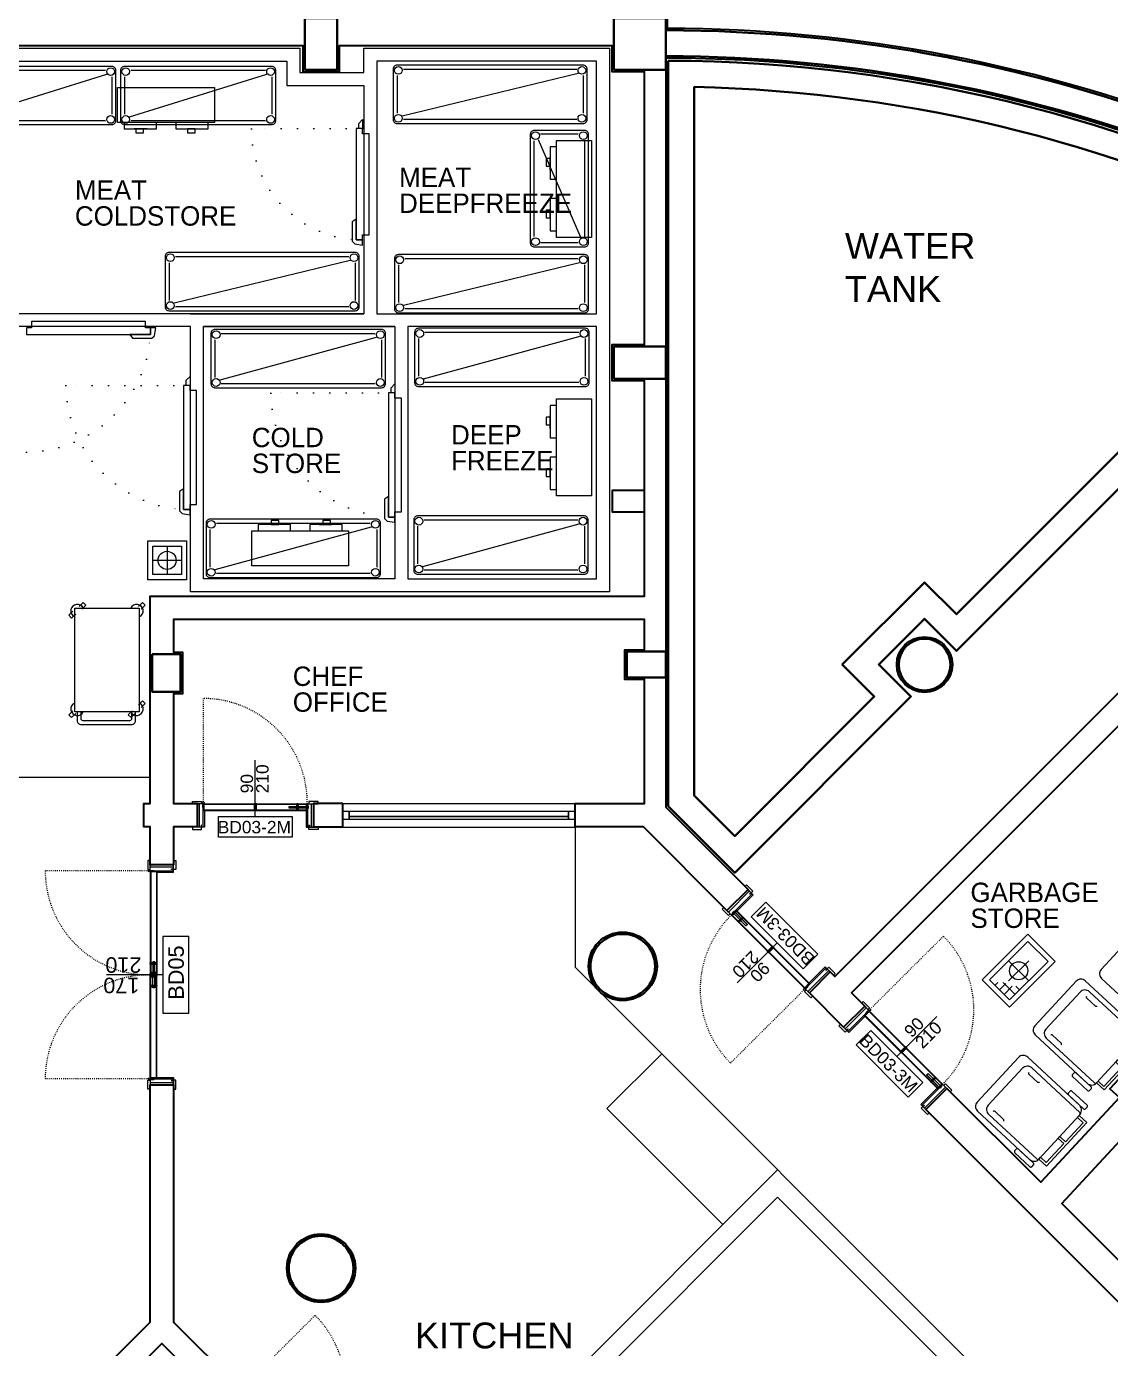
# Model space of a CAD drawing. Header units: centimetres. Extents: x 118932 to 154602, y -32682 to -23521.
# Drawn here: x 124673 to 125511, y -29054 to -28031 of the extents above; entities that cross this region are included whole.
import ezdxf

# ---------------------------------------------------------------- set-up
doc = ezdxf.new("R2010")
doc.units = ezdxf.units.CM
doc.header["$LTSCALE"] = 50
doc.header["$MEASUREMENT"] = 0
for name, pattern in [('ACAD_ISO03W100', [30, 12, -18]), ('DASHED2', [9.525, 6.35, -3.175]), ('DOT', [0.25, 0, -0.25]), ('HIDDEN', [0.375, 0.25, -0.125])]:
    doc.linetypes.add(name, pattern=pattern)
for name, color, linetype, lineweight, true_color in [('GEN_00_BL_Yazı', 7, 'Continuous', 0, 0x4f5250), ('GEN_01_TA_Kolon', 7, 'Continuous', 35, 0xd05d28), ('GEN_01_TA_Merdiven', 7, 'Continuous', 13, 0x816183), ('GEN_02_TF_Islak Hacim', 7, 'Continuous', 5, 0x007cb0), ('GEN_02_TF_Kapı', 7, 'Continuous', 9, 0x4a3526), ('GEN_05_ML_Ahşap', 7, 'Continuous', 9, 0x745e3d), ('GEN_06_GR_İnce', 7, 'Continuous', 13, 0xb0b0a9), ('KALACAK DUVARLAR', 7, 'Continuous', 30, 0x005387)]:
    doc.layers.add(name, color=color, linetype=linetype, lineweight=lineweight, true_color=true_color)
doc.layers.add('YAZI_BLM_1', color=7, linetype='Continuous')
doc.layers.add('yerizg-a', color=7, linetype='Continuous', lineweight=15)
doc.layers.add('yerizg-b', color=7, linetype='Continuous', lineweight=9)
doc.styles.add('ARIAL', font='arial.ttf')
doc.styles.add('arial_1_18', font='arial.ttf', dxfattribs={"height": 0.2})
doc.styles.add('Arial_6', font='arial.ttf', dxfattribs={"height": 59.5325})
doc.styles.add('BLM_YAZI', font='', dxfattribs={"width": 0.8})
doc.styles.get('BLM_YAZI').set_extended_font_data('Stylus BT')

# ---------------------------------------------------------------- blocks, each defined once
blk = doc.blocks.new('LEVEL -1_A BLOK_KOLON')
at = {"layer": 'GEN_01_TA_Kolon'}
for points in [[(50755.1, 4376.5), (50780.1, 4376.5), (50780.1, 4416.5), (50755.1, 4416.5)], [(50994.1, 4376.5), (51034.1, 4376.5), (51034.1, 4416.5), (50994.1, 4416.5)], [(50994.1, 4137.5), (50994.1, 4162.5), (51034.1, 4162.5), (51034.1, 4137.5)], [(51034.1, 3906.6), (51034.1, 3926.6), (51004.1, 3926.6), (51004.1, 3906.6)], [(50636.9, 3924.6), (50658.9, 3924.6), (50658.9, 3895.6), (50636.9, 3895.6)]]:
    blk.add_lwpolyline(points, close=True, dxfattribs=at)
for points in [[(51451.8, 4307.2, -0.270327), (51461.4, 4324.9, 0.094769), (51034.1, 4407), (51034.1, 4387, -0.09422), (51451.8, 4307.2, -0.270327)], [(51036.1, 4383.5), (51036.1, 3807.2), (51087.5, 3755.7), (51223.7, 3891.9), (51198.9, 3916.6), (51234.3, 3952), (51259, 3927.2), (51576.6, 4244.8, 0.124859), (51036.1, 4383.5)], [(51056.1, 4363.2), (51056.1, 3815.4), (51087.5, 3784), (51195.4, 3891.9), (51170.6, 3916.6), (51234.3, 3980.2), (51259, 3955.5), (51543.4, 4239.8, 0.114195), (51056.1, 4363.2)]]:
    blk.add_lwpolyline(points, format="xyb", dxfattribs=at)
for centre, radius in [((51234.3, 3916.6), 20), ((51000.9, 3683.3), 25), ((50767.6, 3449.9), 25)]:
    blk.add_circle(centre, radius, dxfattribs=at)
blk = doc.blocks.new('LEVEL -1_A BLOK_GÖRÜNÜŞ')
at = {"layer": 'GEN_01_TA_Merdiven'}
blk.add_lwpolyline([(50455.4, -6270.5), (50635.4, -6270.5)], dxfattribs=at)
at = {"layer": 'GEN_06_GR_İnce'}
for p, q in [((50964, -6308.9), (50964, -6417.3)), ((51714, -7167.3), (50964, -6417.3)), ((50988.5, -6526.7), (51031, -6484.3)), ((51078.2, -6616.4), (50988.5, -6526.7)), ((50920.2, -6774.4), (51120.7, -6574)), ((50941.4, -6774.4), (51120.7, -6595.2)), ((51703.4, -7177.9), (51120.7, -6595.2))]:
    blk.add_line(p, q, dxfattribs=at)
blk = doc.blocks.new('LEVEL -1_A BLOK_DUVAR')
at = {"layer": 'KALACAK DUVARLAR'}
for points in [[(51886.9, 9049.2), (51904.2, 9064.4, 0.012461), (51865, 9106.8, 0.48257), (51841.2, 9130.6, 0.091169), (51492.4, 9363.6, 0.48257), (51461.3, 9376.5, 0.094285), (51035.6, 9458.5), (51035.6, 9468), (50099.7, 9468, 0.990629), (49568.7, 9468), (47653.3, 9468)], [(51885.9, 9050.3, 0.215119), (51034.1, 9435.5, 0.215119)]]:
    blk.add_lwpolyline(points, format="xyb", dxfattribs=at)
for points in [[(50635.4, 8976.1), (50635.4, 9019.4), (51017.6, 9019.4), (51017.6, 9186), (50992.6, 9186), (50992.6, 9214), (51017.6, 9214), (51017.6, 9425), (50992.6, 9425), (50992.6, 9445), (50781.6, 9445), (50781.6, 9425), (50753.6, 9425), (50753.6, 9445), (50314.8, 9445)], [(51034.1, 9426.5), (51034.1, 9187.5), (51034.1, 8856.3), (51097.8, 8792.7), (51081.5, 8776.4), (51016.9, 8841.1), (50964, 8841.1), (50964, 8859.1), (51017.6, 8859.1), (51017.6, 8955.1), (51002.6, 8955.1), (51002.6, 8978.1), (51017.6, 8978.1), (51017.6, 9001.4), (50653.4, 9001.4), (50653.4, 8976.1), (50660.4, 8976.1), (50660.4, 8944.1), (50653.4, 8944.1), (50653.4, 8859.1), (50671.7, 8859.1), (50671.7, 8841.1), (50653.4, 8841.1), (50653.4, 8811.8), (50635.4, 8811.8), (50635.4, 8841.1), (50630.4, 8841.1), (50630.4, 8859.1), (50635.4, 8859.1), (50635.4, 8976.1)], [(51385, 8631.9), (51324.2, 8566.3), (51251.6, 8638.8), (51235.4, 8622.5), (51416.6, 8441.4)], [(51432.8, 8457.6), (51340.4, 8550), (51401.9, 8616.2)], [(51488.5, 9049), (51165, 8725.5), (51161.4, 8729), (51145.2, 8712.8), (51171.7, 8686.2), (51188, 8702.4), (51177.7, 8712.8), (51488.5, 9023.5)], [(51413.4, 8677.3), (51377.6, 8638.7), (51385, 8631.9)], [(51017.6, 9101.1), (50992.6, 9101.1), (50992.6, 9084.6), (51017.6, 9084.6)]]:
    blk.add_lwpolyline(points, dxfattribs=at)
for points in [[(50784.4, 8859.1), (50761.7, 8859.1), (50761.7, 8841.1), (50784.4, 8841.1)], [(50653.4, 8641.8), (50653.4, 8458.3), (50702.3, 8409.4), (50689.5, 8396.7), (50644.4, 8441.8), (50611.4, 8408.8), (50598.7, 8421.5), (50635.4, 8458.3), (50635.4, 8641.8)]]:
    blk.add_lwpolyline(points, close=True, dxfattribs=at)
for centre, radius in [((51234.3, 8966.6), 21.5), ((51000.9, 8733.3), 26.5), ((50767.6, 8499.9), 26.5)]:
    blk.add_circle(centre, radius, dxfattribs=at)
blk = doc.blocks.new('Y-SIFON')
at = {"layer": 'yerizg-a', "color": 0, "linetype": 'Continuous'}
blk.add_circle((0, 0), 7, dxfattribs=at)
at = {"layer": 'yerizg-b', "color": 0, "linetype": 'DASHED2'}
for points in [[(0, 11), (0, -11)], [(-11, 0), (11, 0)]]:
    blk.add_lwpolyline(points, dxfattribs=at)
blk = doc.blocks.new('cold kıtchen')
at = {"layer": 'GEN_02_TF_Islak Hacim', "linetype": 'Continuous'}
for p, q in [((388.3, 148.1), (661.9, 148.1)), ((661.9, 148.1), (661.9, 129.4)), ((711.4, 129.4), (711.4, 148.1)), ((711.4, 148.1), (901.4, 148.1)), ((901.4, 148.1), (901.4, -67.1)), ((398.3, 138.1), (651.9, 138.1)), ((651.9, 138.1), (651.9, 119.4)), ((891.4, 138.1), (721.4, 138.1)), ((721.4, 138.1), (721.4, 119.4)), ((891.4, -57.1), (891.4, 138.1)), ((661.9, 129.4), (711.4, 129.4)), ((651.9, 119.4), (711.4, 119.4)), ((711.4, 119.4), (711.4, -57.1)), ((721.4, 119.4), (721.4, -57.1)), ((711.4, -57.1), (398.3, -57.1)), ((577.4, -57.1), (711.4, -57.1)), ((721.4, -57.1), (891.4, -57.1)), ((721.4, -57.1), (891.4, -57.1)), ((577.4, -67.1), (398.3, -67.1)), ((577.4, -272.2), (577.4, -67.1)), ((735.4, -67.1), (587.4, -67.1)), ((587.4, -262.2), (587.4, -67.1)), ((587.4, -67.1), (735.4, -67.1)), ((735.4, -67.1), (735.4, -262.2)), ((891.4, -67.1), (745.4, -67.1)), ((891.4, -67.1), (745.4, -67.1)), ((745.4, -67.1), (745.4, -262.2)), ((891.4, -262.2), (891.4, -67.1)), ((901.4, -67.1), (901.4, -272.2)), ((735.4, -262.2), (587.4, -262.2)), ((745.4, -262.2), (891.4, -262.2)), ((901.4, -272.2), (577.4, -272.2))]:
    blk.add_line(p, q, dxfattribs=at)
at = {"layer": 'GEN_02_TF_Islak Hacim'}
for p, q in [((1199.4, -576.4), (1201.6, -574.2)), ((1203, -579.9), (1207.9, -575)), ((1215, -583.4), (1205.8, -574.2)), ((1206.5, -583.4), (1212.9, -577.1)), ((1218.5, -579.9), (1215.7, -577.1))]:
    blk.add_line(p, q, dxfattribs=at)
for points in [[(402.5, 134.1, 0.414214), (399.5, 131.1), (399.5, 92.1, 0.414214), (402.5, 89.1), (516.5, 89.1, 0.414214), (519.5, 92.1), (519.5, 131.1, 0.414214), (516.5, 134.1)], [(526.2, 134.1, 0.414214), (523.2, 131.1), (523.2, 92.1, 0.414214), (526.2, 89.1), (640.2, 89.1, 0.414214), (643.2, 92.1), (643.2, 131.1, 0.414214), (640.2, 134.1)], [(737, 135, 0.414214), (734, 132), (734, 93, 0.414214), (737, 90), (881, 90, 0.414214), (884, 93), (884, 132, 0.414214), (881, 135)], [(885.1, 81.6, 0.414214), (882.1, 84.6), (843.1, 84.6, 0.414214), (840.1, 81.6), (840.1, -2.4, 0.414214), (843.1, -5.4), (882.1, -5.4, 0.414214), (885.1, -2.4)], [(560.7, -9.8, 0.414214), (557.7, -12.8), (557.7, -51.8, 0.414214), (560.7, -54.8), (704.7, -54.8, 0.414214), (707.7, -51.8), (707.7, -12.8, 0.414214), (704.7, -9.8)], [(738.1, -11.4, 0.414214), (735.1, -14.4), (735.1, -53.4, 0.414214), (738.1, -56.4), (882.1, -56.4, 0.414214), (885.1, -53.4), (885.1, -14.4, 0.414214), (882.1, -11.4)], [(596.1, -69.3, 0.414214), (593.1, -72.3), (593.1, -111.3, 0.414214), (596.1, -114.3), (725.1, -114.3, 0.414214), (728.1, -111.3), (728.1, -72.3, 0.414214), (725.1, -69.3)], [(753.6, -68.4, 0.414214), (750.6, -71.4), (750.6, -110.4, 0.414214), (753.6, -113.4), (882.6, -113.4, 0.414214), (885.6, -110.4), (885.6, -71.4, 0.414214), (882.6, -68.4)], [(752.9, -213.5, 0.414214), (749.9, -216.5), (749.9, -255.5, 0.414214), (752.9, -258.5), (881.9, -258.5, 0.414214), (884.9, -255.5), (884.9, -216.5, 0.414214), (881.9, -213.5)], [(592.3, -216, 0.414214), (589.3, -219), (589.3, -258, 0.414214), (592.3, -261), (721.3, -261, 0.414214), (724.3, -258), (724.3, -219, 0.414214), (721.3, -216)]]:
    blk.add_lwpolyline(points, format="xyb", close=True, dxfattribs=at)
for points in [[(406.5, 95.1), (512.5, 128.1)], [(407.5, 131.1), (511.5, 131.1)], [(516.5, 126.1), (516.5, 97.1)], [(526.2, 126.1), (526.2, 97.1)], [(530.2, 95.1), (636.2, 128.1)], [(531.2, 131.1), (635.2, 131.1)], [(640.2, 126.1), (640.2, 97.1)], [(737, 127), (737, 98)], [(741, 96), (877, 129)], [(742, 132), (876, 132)], [(881, 127), (881, 98)], [(511.5, 92.1), (407.5, 92.1)], [(635.2, 92.1), (531.2, 92.1)], [(876, 93), (742, 93)], [(843.1, 2.6), (843.1, 76.6)], [(846.1, 77.6), (879.1, 1.6)], [(877.1, 81.6), (848.1, 81.6)], [(882.1, 76.6), (882.1, 2.6)], [(877.1, -2.4), (848.1, -2.4)], [(560.7, -17.8), (560.7, -46.8)], [(564.7, -48.8), (700.7, -15.8)], [(565.7, -12.8), (699.7, -12.8)], [(704.7, -17.8), (704.7, -46.8)], [(738.1, -19.4), (738.1, -48.4)], [(742.1, -50.4), (878.1, -17.4)], [(743.1, -14.4), (877.1, -14.4)], [(882.1, -19.4), (882.1, -48.4)], [(699.7, -51.8), (565.7, -51.8)], [(877.1, -53.4), (743.1, -53.4)], [(758.6, -71.4), (877.6, -71.4)], [(596.1, -77.3), (596.1, -106.3)], [(600.1, -108.3), (721.1, -75.3)], [(601.1, -72.3), (720.1, -72.3)], [(725.1, -77.3), (725.1, -106.3)], [(753.6, -76.4), (753.6, -105.4)], [(757.6, -107.4), (878.6, -74.4)], [(882.6, -76.4), (882.6, -105.4)], [(720.1, -111.3), (601.1, -111.3)], [(877.6, -110.4), (758.6, -110.4)], [(592.3, -224), (592.3, -253)], [(596.3, -255), (717.3, -222)], [(597.3, -219), (716.3, -219)], [(721.3, -224), (721.3, -253)], [(752.9, -221.5), (752.9, -250.5)], [(756.9, -252.5), (877.9, -219.5)], [(757.9, -216.5), (876.9, -216.5)], [(881.9, -221.5), (881.9, -250.5)], [(876.9, -255.5), (757.9, -255.5)], [(716.3, -258), (597.3, -258)]]:
    blk.add_lwpolyline(points, dxfattribs=at)
at = {"layer": 'GEN_02_TF_Islak Hacim', "lineweight": 0}
for points in [[(595.9, 90.8), (520.9, 90.8), (520.9, 117.8), (595.9, 117.8)], [(860.4, 1.9), (860.4, 76.9), (887.4, 76.9), (887.4, 1.9)], [(860.4, -198), (860.4, -123), (887.4, -123), (887.4, -198)], [(624.6, -225.1), (699.6, -225.1), (699.6, -252.1), (624.6, -252.1)]]:
    blk.add_lwpolyline(points, close=True, dxfattribs=at)
at = {"layer": 'GEN_02_TF_Islak Hacim', "linetype": 'Continuous'}
for points in [[(707.4, 86), (707.4, 90), (710.4, 93), (710.4, 86)], [(710.4, 82), (710.4, 86), (705.4, 86), (705.4, 0), (710.4, 0), (710.4, 4), (715.4, 4), (715.4, 82), (710.4, 82)], [(705.4, 16), (702.4, 14), (702.4, -1), (704.4, -3), (710.4, -4), (710.4, 0), (705.4, 0)], [(454.4, -68.1), (450.4, -68.1), (450.4, -73.1), (546.4, -73.1), (546.4, -68.1), (542.4, -68.1), (542.4, -63.1), (454.4, -63.1), (454.4, -68.1)], [(530.4, -73.1), (532.4, -76.1), (547.4, -76.1), (549.4, -74.1), (550.4, -68.1), (546.4, -68.1), (546.4, -73.1)], [(573.9, -112.6), (573.9, -108.6), (576.9, -105.6), (576.9, -112.6)], [(732.4, -118.4), (732.4, -114.4), (735.4, -111.4), (735.4, -118.4)], [(576.9, -116.6), (576.9, -112.6), (571.9, -112.6), (571.9, -208.6), (576.9, -208.6), (576.9, -204.6), (581.9, -204.6), (581.9, -116.6), (576.9, -116.6)], [(735.4, -122.4), (735.4, -118.4), (730.4, -118.4), (730.4, -214.4), (735.4, -214.4), (735.4, -210.4), (740.4, -210.4), (740.4, -122.4), (735.4, -122.4)], [(571.9, -192.6), (568.9, -194.6), (568.9, -209.6), (570.9, -211.6), (576.9, -212.6), (576.9, -208.6), (571.9, -208.6)], [(730.4, -198.4), (727.4, -200.4), (727.4, -215.4), (729.4, -217.4), (735.4, -218.4), (735.4, -214.4), (730.4, -214.4)], [(537.7, -284.8), (537.7, -364.8), (487.7, -364.8), (487.7, -284.8)]]:
    blk.add_lwpolyline(points, close=True, dxfattribs=at)
at = {"layer": 'GEN_02_TF_Islak Hacim', "lineweight": 0}
for points in [[(525.9, 90.8), (525.9, 85.8), (550.9, 85.8), (550.9, 90.8)], [(543.7, 85.8), (533.7, 85.8)], [(565.9, 90.8), (565.9, 85.8), (590.9, 85.8), (590.9, 90.8)], [(860.4, 71.9), (855.4, 71.9), (855.4, 46.9), (860.4, 46.9)], [(855.4, 54), (855.4, 64)], [(860.4, 31.9), (855.4, 31.9), (855.4, 6.9), (860.4, 6.9)], [(860.4, -128), (855.4, -128), (855.4, -153), (860.4, -153)], [(855.4, -145.9), (855.4, -135.9)], [(860.4, -168), (855.4, -168), (855.4, -193), (860.4, -193)], [(654.6, -225.1), (654.6, -220.1), (629.6, -220.1), (629.6, -225.1)], [(694.6, -225.1), (694.6, -220.1), (669.6, -220.1), (669.6, -225.1)], [(676.7, -220.1), (686.7, -220.1)]]:
    blk.add_lwpolyline(points, dxfattribs=at)
at = {"layer": 'GEN_02_TF_Islak Hacim', "linetype": 'DASHED2'}
for points in [[(534.9, 85.8), (534.9, 82.8), (540.9, 82.8), (540.9, 85.8)], [(574.9, 85.8), (574.9, 82.8), (580.9, 82.8), (580.9, 85.8)], [(855.4, 62.9), (852.4, 62.9), (852.4, 56.9), (855.4, 56.9)], [(855.4, 22.9), (852.4, 22.9), (852.4, 16.9), (855.4, 16.9)], [(855.4, -137), (852.4, -137), (852.4, -143), (855.4, -143)], [(855.4, -177), (852.4, -177), (852.4, -183), (855.4, -183)], [(645.6, -220.1), (645.6, -217.1), (639.6, -217.1), (639.6, -220.1)], [(685.6, -220.1), (685.6, -217.1), (679.6, -217.1), (679.6, -220.1)]]:
    blk.add_lwpolyline(points, close=True, dxfattribs=at)
at = {"layer": 'GEN_02_TF_Islak Hacim', "linetype": 'DOT'}
for points in [[(710.4, 86), (624.4, 86)], [(576.9, -112.6), (480.9, -112.6)], [(735.4, -118.4), (639.4, -118.4)]]:
    blk.add_lwpolyline(points, dxfattribs=at)
at = {"layer": 'GEN_02_TF_Islak Hacim'}
for points in [[(574.2, -232.8), (574.2, -262.8), (544.2, -262.8), (544.2, -232.8)], [(570.2, -236.8), (570.2, -258.8), (548.2, -258.8), (548.2, -236.8)], [(1189.5, -572.1), (1224.9, -536.8), (1246.1, -558), (1210.8, -593.3)], [(1195.2, -572.1), (1224.9, -542.4), (1240.5, -558), (1210.8, -587.7)]]:
    blk.add_lwpolyline(points, close=True, dxfattribs=at)
at = {"layer": 'GEN_02_TF_Islak Hacim', "linetype": 'HIDDEN'}
for points in [[(491.1, -283.4), (494.2, -280.4), (496.3, -282.5), (493.2, -285.6)], [(537.1, -283.4), (540.2, -280.4), (542.3, -282.5), (539.2, -285.6)], [(486.3, -287.2), (483.2, -290.3), (485.3, -292.4), (488.5, -289.3)], [(537.1, -359.4), (540.2, -356.4), (542.3, -358.5), (539.2, -361.6)], [(486.3, -364.2), (483.2, -367.3), (485.3, -369.4), (488.5, -366.3)], [(532.3, -364.2), (529.2, -367.3), (531.3, -369.4), (534.5, -366.3)]]:
    blk.add_lwpolyline(points, dxfattribs=at)
at = {"layer": 'GEN_02_TF_Islak Hacim'}
blk.add_lwpolyline([(489.7, -364.8), (489.7, -371.8, 0.414214), (492.7, -374.8), (531.7, -374.8, 0.414214), (534.7, -371.8), (534.7, -364.8), (531.7, -364.8), (531.7, -370.3, -0.414214), (530.2, -371.8), (494.2, -371.8, -0.414214), (492.7, -370.3), (492.7, -364.8)], format="xyb", dxfattribs=at)
at = {"layer": 'GEN_02_TF_Islak Hacim', "linetype": 'Continuous'}
for points in [[(1313.6, -529.7), (1281.7, -564.1, 0.414214), (1281.9, -571.2), (1322.3, -608.6, 0.414214), (1329.3, -608.4), (1360.6, -574.6, 0.375011), (1361, -566.8), (1320.7, -529.4, 0.414214)], [(1262.3, -573.2), (1230.3, -607.6, 0.414214), (1230.6, -614.7), (1270.9, -652.1, 0.414214), (1277.9, -651.9), (1309.2, -618.1, 0.375011), (1309.6, -610.3), (1269.3, -572.9, 0.414214)], [(1265.4, -581.6), (1238.9, -610.2, 0.414214), (1239.1, -617.2), (1276.5, -651.9, 0.414214), (1277.9, -651.9), (1309.3, -618.1, 0.346089), (1309.6, -615.7), (1272.5, -581.3, 0.414214)], [(1217.7, -632.1), (1185.7, -666.6, 0.414214), (1186, -673.6), (1226.3, -711.1, 0.414214), (1233.4, -710.8), (1264.7, -677.1, 0.375011), (1265.1, -669.3), (1224.8, -631.9, 0.414214)], [(1220.8, -640.5), (1194.3, -669.1, 0.414214), (1194.6, -676.2), (1232, -710.8, 0.414214), (1233.4, -710.8), (1264.7, -677, 0.346089), (1265, -674.6), (1227.9, -640.2, 0.414214)], [(1259.4, -646.9), (1271.1, -657.8, 0.414214), (1272.5, -657.7), (1273.9, -656.3, 0.414214), (1273.8, -654.8), (1262.1, -644, 0.414214), (1260.7, -644), (1259.3, -645.5, 0.414214)], [(1256.3, -661.1), (1268, -672, 0.414214), (1269.4, -671.9), (1270.8, -670.5, 0.414214), (1270.7, -669.1), (1259, -658.2, 0.414214), (1257.6, -658.2), (1256.2, -659.7, 0.414214)], [(1214.8, -705.8), (1226.5, -716.7, 0.414214), (1227.9, -716.6), (1229.3, -715.2, 0.414214), (1229.2, -713.8), (1217.5, -702.9, 0.414214), (1216.1, -702.9), (1214.7, -704.4, 0.414214)]]:
    blk.add_lwpolyline(points, format="xyb", close=True, dxfattribs=at)
for points in [[(1278.5, -592.4), (1278.5, -592.4, -0.414214), (1277.1, -592.5), (1270.5, -586.3, -0.414214), (1270.5, -584.9), (1270.5, -584.9)], [(1250.7, -622.5), (1250.7, -622.5, 0.414214), (1250.6, -621), (1244, -614.9, 0.414214), (1242.6, -615), (1242.6, -615)], [(1234, -651.3), (1234, -651.3, -0.414214), (1232.6, -651.4), (1226, -645.3, -0.414214), (1225.9, -643.8), (1225.9, -643.8)], [(1206.1, -681.4), (1206.1, -681.4, 0.414214), (1206, -680), (1199.4, -673.8, 0.414214), (1198, -673.9), (1198, -673.9)]]:
    blk.add_lwpolyline(points, format="xyb", dxfattribs=at)
for points in [[(1309.2, -618.1), (1315.1, -623.6), (1283.8, -657.3), (1277.9, -651.9), (1279.3, -650.4), (1283.7, -654.5), (1297.3, -639.8), (1292.9, -635.7), (1294.3, -634.3), (1298.7, -638.3), (1312.3, -623.7), (1307.9, -619.6)], [(1264.7, -677.1), (1270.5, -682.5), (1239.2, -716.2), (1233.4, -710.8), (1234.7, -709.3), (1239.1, -713.4), (1252.7, -698.7), (1248.3, -694.7), (1249.7, -693.2), (1254.1, -697.3), (1267.7, -682.6), (1263.3, -678.5)]]:
    blk.add_lwpolyline(points, dxfattribs=at)
at = {"layer": 'GEN_02_TF_Islak Hacim'}
for centre in [(515.5, 130.1), (527.2, 130.1), (639.2, 130.1), (738, 131), (880, 131), (515.5, 93.1), (527.2, 93.1), (639.2, 93.1), (738, 94), (880, 94), (844.1, 80.6), (881.1, 80.6), (844.1, -1.4), (881.1, -1.4), (561.7, -13.8), (703.7, -13.8), (739.1, -15.4), (881.1, -15.4), (561.7, -50.8), (703.7, -50.8), (739.1, -52.4), (881.1, -52.4), (597.1, -73.3), (724.1, -73.3), (754.6, -72.4), (881.6, -72.4), (597.1, -110.3), (724.1, -110.3), (754.6, -109.4), (881.6, -109.4), (753.9, -217.5), (880.9, -217.5), (593.3, -220), (720.3, -220), (593.3, -257), (720.3, -257), (753.9, -254.5), (880.9, -254.5)]:
    blk.add_circle(centre, 3, dxfattribs=at)
at = {"layer": 'GEN_02_TF_Islak Hacim', "linetype": 'DOT'}
for centre, radius, start, end in [((710.4, 86), 86, 180.025, 269.975), ((449.3, -66.9), 97.2, 270.6814, 359.3186), ((578.1, -111.4), 97.2, 180.6814, 269.3186), ((736.6, -117.3), 97.2, 180.6814, 269.3186)]:
    blk.add_arc(centre, radius, start, end, dxfattribs=at)
at = {"layer": 'GEN_02_TF_Islak Hacim'}
for centre, start, end in [((489.7, -286.8), 23.5782, 246.4218), ((535.7, -286.8), 293.5782, 156.4218), ((489.7, -362.8), 113.5782, 336.4218), ((535.7, -362.8), 203.5782, 66.4218)]:
    blk.add_arc(centre, 5, start, end, dxfattribs=at)
at = {"layer": 'GEN_02_TF_Islak Hacim', "linetype": 'Continuous'}
for p, rotation in [((559.2, -247.8), 270), ((1217.8, -565.1), 45.00000000000001)]:
    blk.add_blockref('Y-SIFON', p, dxfattribs=dict(at, rotation=rotation))
blk = doc.blocks.new('JX-BLAD-152c0')
at = {"layer": 'YAZI_BLM_1', "linetype": 'Continuous', "style": 'Arial_6'}
for tag, p in [('BL_YZ1', (25, 5)), ('BL_YZ2', (25, -15))]:
    blk.add_attdef(tag, p, '', height=10, dxfattribs=at)
blk = doc.blocks.new('LEVEL -1_A BLOK_MAHAL')
at = {"layer": 'GEN_00_BL_Yazı'}
ref = blk.add_blockref('JX-BLAD-152c0', (50802.9, 5179.8), dxfattribs=at)
ref.add_attrib('BL_YZ1', 'MEAT', (50827.9, 5184.8), dxfattribs={"layer": 'YAZI_BLM_1', "linetype": 'Continuous', "height": 15, "style": 'BLM_YAZI'})
ref.add_attrib('BL_YZ2', 'DEEPFREEZE', (50827.9, 5164.8), dxfattribs={"layer": 'YAZI_BLM_1', "linetype": 'Continuous', "height": 15, "style": 'BLM_YAZI'})
ref = blk.add_blockref('JX-BLAD-152c0', (50552.2, 5170), dxfattribs=at)
ref.add_attrib('BL_YZ1', 'MEAT', (50577.2, 5175), dxfattribs={"layer": 'YAZI_BLM_1', "linetype": 'Continuous', "height": 15, "style": 'BLM_YAZI'})
ref.add_attrib('BL_YZ2', 'COLDSTORE', (50577.2, 5155), dxfattribs={"layer": 'YAZI_BLM_1', "linetype": 'Continuous', "height": 15, "style": 'BLM_YAZI'})
ref = blk.add_blockref('JX-BLAD-152c0', (50689, 4978.7), dxfattribs=at)
ref.add_attrib('BL_YZ1', 'COLD', (50714, 4983.7), dxfattribs={"layer": 'YAZI_BLM_1', "linetype": 'Continuous', "height": 15, "style": 'BLM_YAZI'})
ref.add_attrib('BL_YZ2', 'STORE', (50714, 4963.7), dxfattribs={"layer": 'YAZI_BLM_1', "linetype": 'Continuous', "height": 15, "style": 'BLM_YAZI'})
ref = blk.add_blockref('JX-BLAD-152c0', (50843.1, 4980.8), dxfattribs=at)
ref.add_attrib('BL_YZ1', 'DEEP', (50868.1, 4985.8), dxfattribs={"layer": 'YAZI_BLM_1', "linetype": 'Continuous', "height": 15, "style": 'BLM_YAZI'})
ref.add_attrib('BL_YZ2', 'FREEZE', (50868.1, 4965.8), dxfattribs={"layer": 'YAZI_BLM_1', "linetype": 'Continuous', "height": 15, "style": 'BLM_YAZI'})
ref = blk.add_blockref('JX-BLAD-152c0', (50720.7, 4794.1), dxfattribs=at)
ref.add_attrib('BL_YZ1', 'CHEF', (50745.7, 4799.1), dxfattribs={"layer": 'YAZI_BLM_1', "linetype": 'Continuous', "height": 15, "style": 'BLM_YAZI'})
ref.add_attrib('BL_YZ2', 'OFFICE', (50745.7, 4779.1), dxfattribs={"layer": 'YAZI_BLM_1', "linetype": 'Continuous', "height": 15, "style": 'BLM_YAZI'})
at = {"layer": 'GEN_02_TF_Islak Hacim'}
ref = blk.add_blockref('JX-BLAD-152c0', (51244.8, 4627), dxfattribs=at)
ref.add_attrib('BL_YZ1', 'GARBAGE', (51269.8, 4632), dxfattribs={"layer": 'YAZI_BLM_1', "linetype": 'Continuous', "height": 15, "style": 'BLM_YAZI'})
ref.add_attrib('BL_YZ2', 'STORE', (51269.8, 4612), dxfattribs={"layer": 'YAZI_BLM_1', "linetype": 'Continuous', "height": 15, "style": 'BLM_YAZI'})
at = {"layer": 'GEN_00_BL_Yazı', "char_height": 20, "attachment_point": 1, "style": 'ARIAL'}
for s, insert, width in [('WATER TANK', (51172.7, 5149.4), 142.1), ('KITCHEN DELIVERY', (50840.2, 4306.9), 225.4)]:
    blk.add_mtext(s, dxfattribs=dict(at, insert=insert, width=width))
blk = doc.blocks.new('BD03-2M')
at = {"layer": 'GEN_02_TF_Kapı'}
for p, q in [((4.5, 0), (0, 0)), ((4.2, 0.1), (4.2, -3)), ((4.5, 0), (4.5, -18)), ((4.5, 0), (4.5, -3)), ((4.8, 0), (85.2, 0)), ((4.8, -5.2), (4.8, 0)), ((4.8, 0), (4.8, -3)), ((5.1, 0.1), (5.1, -3)), ((44.3, 0), (44.3, -5.2, 0)), ((45.7, 0), (45.7, -5.2, 0)), ((77.1, 0), (77.1, -5.2, 0)), ((78.1, 0), (78.1, -5.2, 0)), ((85.2, -5.2), (85.2, 0)), ((85.5, 0), (85.5, -18)), ((85.5, 0), (90, 0)), ((4.5, -3), (4.2, -3)), ((4.8, -2.6), (4.5, -2.3)), ((4.8, -2.6), (4.5, -2.3)), ((4.8, -2.6), (4.5, -3)), ((5.7, -5.4), (4.5, -5.4)), ((4.8, -0.4), (85.2, -0.4)), ((4.8, -2.5), (4.8, -2.1)), ((4.8, -2.1), (5.2, -2.1)), ((4.8, -2.5), (4.8, -2.6)), ((4.8, -2.5), (4.9, -2.5)), ((4.8, -2.6), (4.8, -2.6)), ((4.8, -2.6), (4.8, -2.7)), ((4.8, -2.6), (4.8, -2.6)), ((4.8, -2.7), (4.8, -2.6)), ((4.8, -3.1), (4.8, -2.7)), ((4.8, -2.7), (4.8, -2.8)), ((4.8, -2.8), (4.9, -2.8)), ((5.1, -3), (4.8, -3)), ((5.2, -3.1), (4.8, -3.1)), ((4.8, -4.8), (85.2, -4.8)), ((4.8, -5.2), (85.2, -5.2)), ((4.9, -2.1), (4.9, -3.1)), ((4.9, -2.5), (4.9, -2.8)), ((5.2, -2.1), (5.2, -3.1)), ((5.4, -4.8), (5.4, -0.4)), ((5.7, -5.4), (5.7, -18)), ((44.4, -5.2), (45.6, -5.2)), ((84.3, -5.4), (84.3, -18)), ((84.3, -5.4), (85.5, -5.4)), ((84.6, -4.8), (84.6, -0.4)), ((84.8, -2.1), (84.8, -3.1)), ((84.8, -2.1), (84.8, -3.1)), ((85.2, -2.1), (84.8, -2.1)), ((85.2, -2.1), (84.8, -2.1)), ((84.8, -3.1), (85.2, -3.1)), ((84.8, -3.1), (85.2, -3.1)), ((85.1, -2.1), (85.1, -3.1)), ((85.2, -2.5), (85.1, -2.5)), ((85.1, -2.5), (85.1, -2.8)), ((85.2, -2.8), (85.1, -2.8)), ((85.2, -2.1), (85.2, -3.1)), ((86.2, -2.7), (85.2, -2.1)), ((85.2, -2.5), (85.2, -2.1)), ((85.2, -2.5), (85.2, -2.1)), ((85.2, -2.6), (85.5, -2.3)), ((85.2, -2.6), (85.5, -2.3)), ((85.2, -2.5), (85.2, -2.6)), ((85.2, -2.5), (85.2, -2.5)), ((85.2, -2.7), (85.2, -2.6)), ((85.2, -2.6), (85.2, -2.6)), ((85.2, -2.6), (85.2, -2.7)), ((85.2, -2.6), (85.2, -2.6)), ((85.2, -2.6), (85.5, -3)), ((85.2, -3.1), (85.2, -2.7)), ((85.2, -3.1), (85.2, -2.7)), ((85.2, -2.7), (85.2, -2.8)), ((85.2, -2.7), (85.2, -2.7)), ((86.2, -3), (85.2, -3.1)), ((85.2, -3.1), (85.2, -3)), ((85.7, -1.5), (85.8, -1.5)), ((85.8, -3.7), (85.7, -3.7)), ((85.8, -1.5), (85.8, -2.5)), ((85.8, -3), (85.8, -3.7)), ((86.2, -3), (86.2, -2.7)), ((3.1, -18), (0, -18)), ((3.5, -16.5), (3.1, -16.5)), ((3.1, -16.5), (3.1, -18)), ((3.5, -18), (3.5, -16.5)), ((5.7, -18), (3.5, -18)), ((84.3, -18), (86.5, -18)), ((86.5, -18), (86.5, -16.5)), ((86.5, -16.5), (86.9, -16.5)), ((86.9, -16.5), (86.9, -18))]:
    blk.add_line(p, q, dxfattribs=at)
at = {"layer": 'GEN_02_TF_Kapı', "linetype": 'ACAD_ISO03W100', "ltscale": 0.001}
blk.add_lwpolyline([(85.2, 0, 0.416564), (4.8, 81.4), (4.6, 0.8)], format="xyb", dxfattribs=at)
at = {"layer": 'GEN_02_TF_Kapı'}
for points in [[(3.5, 0), (-3.5, 0), (-3.5, 1.8), (3.5, 1.8)], [(0, 0), (1.5, 0), (1.5, -18), (0, -18)], [(46, 0), (44, 0), (44, 0.2), (44.4, 0.3), (45.6, 0.3), (46, 0.2)], [(44.4, 0), (44.3, 0), (44.3, -5.2), (44.4, -5.2)], [(45.6, -5.2), (44.4, -5.2), (44.4, 0), (45.6, 0)], [(45.6, 0), (45.7, 0), (45.7, -5.2), (45.6, -5.2)], [(77.2, 0), (77.1, 0), (77.1, -5.2), (77.2, -5.2)], [(77.1, 0), (77.2, 0), (77.2, -5.2), (77.1, -5.2)], [(77.2, -5.2), (78, -5.2), (78, 0), (77.2, 0)], [(78, 0), (78.1, 0), (78.1, -5.2), (78, -5.2)], [(78.1, 0), (78, 0), (78, -5.2), (78.1, -5.2)], [(86.5, 0), (93.5, 0), (93.5, 1.8), (86.5, 1.8)], [(88.5, 0), (90, 0), (90, -18), (88.5, -18)], [(46, -5.4), (44, -5.4), (44, -5.2), (46, -5.2)], [(71.3, -2), (85.1, -2), (85.1, -3.5), (71.3, -3.5)], [(71.4, -2.1), (85, -2.1), (85, -3.4), (71.4, -3.4)], [(85.2, -3.5), (85, -3.5), (85, -1.6), (85.2, -1.6)], [(85.7, -3.7), (85.5, -3.7), (85.5, -1.5), (85.7, -1.5)]]:
    blk.add_lwpolyline(points, close=True, dxfattribs=at)
for points in [[(4.8, -2.5), (4.8, -2.5), (4.8, -2.1), (5.2, -2.1), (5.2, -3.1), (4.8, -3.1), (4.8, -2.7), (4.8, -2.7)], [(3.1, -18), (-3.5, -18), (-3.5, -19.8), (3.5, -19.8), (3.5, -18)], [(86.9, -18), (93.5, -18), (93.5, -19.8), (86.5, -19.8), (86.5, -18)]]:
    blk.add_lwpolyline(points, dxfattribs=at)
blk.add_circle((4.6, 0.8), 0.8, dxfattribs=at)
for centre, start, end in [((4.8, -2.1), 91.5433, 178.4567), ((4.8, -3.1), 181.5433, 268.4567), ((5.2, -2.1), 1.5433, 88.4567), ((5.2, -3.1), 271.5433, 358.4567), ((84.8, -2.1), 91.5433, 178.4567), ((84.8, -3.1), 181.5433, 268.4567), ((85.2, -2.1), 1.5433, 88.4567), ((85.2, -3.1), 271.5433, 358.4567)]:
    blk.add_arc(centre, 0.0206, start, end, dxfattribs=at)
at = {"layer": 'GEN_05_ML_Ahşap'}
blk.add_lwpolyline([(45, -9.8), (45, 33.8)], dxfattribs=at)
blk.add_lwpolyline([(73.5, -25.8), (16.5, -25.8), (16.5, -9.8), (73.5, -9.8)], close=True, dxfattribs=at)
at = {"layer": 'GEN_00_BL_Yazı', "char_height": 9.6, "attachment_point": 7, "rotation": 90, "style": 'arial_1_18'}
for s, insert in [('\\A1;90', (43.4, 8.1)), ('\\A1;210', (55.4, 8.1))]:
    blk.add_mtext_dynamic_manual_height_columns(s, width=2834.152, gutter_width=1500, heights=[310.2], dxfattribs=dict(at, insert=insert))
at = {"layer": 'GEN_00_BL_Yazı', "insert": (72.6, -23), "char_height": 9.6, "attachment_point": 9, "style": 'arial_1_18'}
blk.add_mtext_dynamic_manual_height_columns('\\A1;BD03-2M', width=2834.152, gutter_width=1500, heights=[310.2], dxfattribs=at)
blk = doc.blocks.new('BD03-3M')
at = {"layer": 'GEN_02_TF_Kapı'}
for p, q in [((4.5, 0), (0, 0)), ((4.2, 0.1), (4.2, -3)), ((4.5, 0), (4.5, -23)), ((4.5, 0), (4.5, -3)), ((4.8, 0), (85.2, 0)), ((4.8, -5.2), (4.8, 0)), ((4.8, 0), (4.8, -3)), ((5.1, 0.1), (5.1, -3)), ((44.3, 0), (44.3, -5.2, 0)), ((45.7, 0), (45.7, -5.2, 0)), ((77.1, 0), (77.1, -5.2, 0)), ((78.1, 0), (78.1, -5.2, 0)), ((85.2, -5.2), (85.2, 0)), ((85.5, 0), (85.5, -23)), ((85.5, 0), (90, 0)), ((4.5, -3), (4.2, -3)), ((4.8, -2.6), (4.5, -2.3)), ((4.8, -2.6), (4.5, -2.3)), ((4.8, -2.6), (4.5, -3)), ((5.7, -5.4), (4.5, -5.4)), ((4.8, -0.4), (85.2, -0.4)), ((4.8, -2.5), (4.8, -2.1)), ((4.8, -2.1), (5.2, -2.1)), ((4.8, -2.5), (4.8, -2.6)), ((4.8, -2.5), (4.9, -2.5)), ((4.8, -2.6), (4.8, -2.6)), ((4.8, -2.6), (4.8, -2.7)), ((4.8, -2.6), (4.8, -2.6)), ((4.8, -2.7), (4.8, -2.6)), ((4.8, -3.1), (4.8, -2.7)), ((4.8, -2.7), (4.8, -2.8)), ((4.8, -2.8), (4.9, -2.8)), ((5.1, -3), (4.8, -3)), ((5.2, -3.1), (4.8, -3.1)), ((4.8, -4.8), (85.2, -4.8)), ((4.8, -5.2), (85.2, -5.2)), ((4.9, -2.1), (4.9, -3.1)), ((4.9, -2.5), (4.9, -2.8)), ((5.2, -2.1), (5.2, -3.1)), ((5.4, -4.8), (5.4, -0.4)), ((5.7, -5.4), (5.7, -23)), ((44.4, -5.2), (45.6, -5.2)), ((84.3, -5.4), (84.3, -23)), ((84.3, -5.4), (85.5, -5.4)), ((84.6, -4.8), (84.6, -0.4)), ((84.8, -2.1), (84.8, -3.1)), ((84.8, -2.1), (84.8, -3.1)), ((85.2, -2.1), (84.8, -2.1)), ((85.2, -2.1), (84.8, -2.1)), ((84.8, -3.1), (85.2, -3.1)), ((84.8, -3.1), (85.2, -3.1)), ((85.1, -2.1), (85.1, -3.1)), ((85.2, -2.5), (85.1, -2.5)), ((85.1, -2.5), (85.1, -2.8)), ((85.2, -2.8), (85.1, -2.8)), ((85.2, -2.1), (85.2, -3.1)), ((86.2, -2.7), (85.2, -2.1)), ((85.2, -2.5), (85.2, -2.1)), ((85.2, -2.5), (85.2, -2.1)), ((85.2, -2.6), (85.5, -2.3)), ((85.2, -2.6), (85.5, -2.3)), ((85.2, -2.5), (85.2, -2.6)), ((85.2, -2.5), (85.2, -2.5)), ((85.2, -2.7), (85.2, -2.6)), ((85.2, -2.6), (85.2, -2.6)), ((85.2, -2.6), (85.2, -2.7)), ((85.2, -2.6), (85.2, -2.6)), ((85.2, -2.6), (85.5, -3)), ((85.2, -3.1), (85.2, -2.7)), ((85.2, -3.1), (85.2, -2.7)), ((85.2, -2.7), (85.2, -2.8)), ((85.2, -2.7), (85.2, -2.7)), ((86.2, -3), (85.2, -3.1)), ((85.2, -3.1), (85.2, -3)), ((85.7, -1.5), (85.8, -1.5)), ((85.8, -3.7), (85.7, -3.7)), ((85.8, -1.5), (85.8, -2.5)), ((85.8, -3), (85.8, -3.7)), ((86.2, -3), (86.2, -2.7)), ((3.1, -23), (0, -23)), ((3.5, -21.5), (3.1, -21.5)), ((3.1, -21.5), (3.1, -23)), ((3.5, -23), (3.5, -21.5)), ((5.7, -23), (3.5, -23)), ((84.3, -23), (86.5, -23)), ((86.5, -23), (86.5, -21.5)), ((86.5, -21.5), (86.9, -21.5)), ((86.9, -21.5), (86.9, -23))]:
    blk.add_line(p, q, dxfattribs=at)
at = {"layer": 'GEN_02_TF_Kapı', "linetype": 'ACAD_ISO03W100', "ltscale": 0.001}
blk.add_lwpolyline([(85.2, 0, 0.416564), (4.8, 81.4), (4.6, 0.8)], format="xyb", dxfattribs=at)
at = {"layer": 'GEN_02_TF_Kapı'}
for points in [[(3.5, 0), (-3.5, 0), (-3.5, 1.8), (3.5, 1.8)], [(0, 0), (1.5, 0), (1.5, -23), (0, -23)], [(46, 0), (44, 0), (44, 0.2), (44.4, 0.3), (45.6, 0.3), (46, 0.2)], [(44.4, 0), (44.3, 0), (44.3, -5.2), (44.4, -5.2)], [(45.6, -5.2), (44.4, -5.2), (44.4, 0), (45.6, 0)], [(45.6, 0), (45.7, 0), (45.7, -5.2), (45.6, -5.2)], [(77.2, 0), (77.1, 0), (77.1, -5.2), (77.2, -5.2)], [(77.1, 0), (77.2, 0), (77.2, -5.2), (77.1, -5.2)], [(77.2, -5.2), (78, -5.2), (78, 0), (77.2, 0)], [(78, 0), (78.1, 0), (78.1, -5.2), (78, -5.2)], [(78.1, 0), (78, 0), (78, -5.2), (78.1, -5.2)], [(86.5, 0), (93.5, 0), (93.5, 1.8), (86.5, 1.8)], [(88.5, 0), (90, 0), (90, -23), (88.5, -23)], [(46, -5.4), (44, -5.4), (44, -5.2), (46, -5.2)], [(71.3, -2), (85.1, -2), (85.1, -3.5), (71.3, -3.5)], [(71.4, -2.1), (85, -2.1), (85, -3.4), (71.4, -3.4)], [(85.2, -3.5), (85, -3.5), (85, -1.6), (85.2, -1.6)], [(85.7, -3.7), (85.5, -3.7), (85.5, -1.5), (85.7, -1.5)]]:
    blk.add_lwpolyline(points, close=True, dxfattribs=at)
for points in [[(4.8, -2.5), (4.8, -2.5), (4.8, -2.1), (5.2, -2.1), (5.2, -3.1), (4.8, -3.1), (4.8, -2.7), (4.8, -2.7)], [(3.1, -23), (-3.5, -23), (-3.5, -24.8), (3.5, -24.8), (3.5, -23)], [(86.9, -23), (93.5, -23), (93.5, -24.8), (86.5, -24.8), (86.5, -23)]]:
    blk.add_lwpolyline(points, dxfattribs=at)
blk.add_circle((4.6, 0.8), 0.8, dxfattribs=at)
for centre, start, end in [((4.8, -2.1), 91.5433, 178.4567), ((4.8, -3.1), 181.5433, 268.4567), ((5.2, -2.1), 1.5433, 88.4567), ((5.2, -3.1), 271.5433, 358.4567), ((84.8, -2.1), 91.5433, 178.4567), ((84.8, -3.1), 181.5433, 268.4567), ((85.2, -2.1), 1.5433, 88.4567), ((85.2, -3.1), 271.5433, 358.4567)]:
    blk.add_arc(centre, 0.0206, start, end, dxfattribs=at)
at = {"layer": 'GEN_05_ML_Ahşap'}
blk.add_lwpolyline([(45, -9.8), (45, 33.8)], dxfattribs=at)
blk.add_lwpolyline([(73.5, -25.8), (16.5, -25.8), (16.5, -9.8), (73.5, -9.8)], close=True, dxfattribs=at)
at = {"layer": 'GEN_00_BL_Yazı', "char_height": 9.6, "attachment_point": 7, "rotation": 90, "style": 'arial_1_18'}
for s, insert in [('\\A1;90', (43.4, 8.1)), ('\\A1;210', (55.4, 8.1))]:
    blk.add_mtext_dynamic_manual_height_columns(s, width=2834.152, gutter_width=1500, heights=[310.2], dxfattribs=dict(at, insert=insert))
at = {"layer": 'GEN_00_BL_Yazı', "insert": (72.5, -23), "char_height": 9.6, "attachment_point": 9, "style": 'arial_1_18'}
blk.add_mtext_dynamic_manual_height_columns('\\A1;BD03-3M', width=2834.152, gutter_width=1500, heights=[310.2], dxfattribs=at)
blk = doc.blocks.new('BD05')
at = {"layer": 'GEN_02_TF_Kapı'}
for p, q in [((-165.9, 0.1), (-165.9, -3)), ((-165.6, 0), (-165.6, -3)), ((-165.3, 0), (-86.2, 0)), ((-165.3, -5.2), (-165.3, 0)), ((-165.3, 0), (-165.3, -3)), ((-165, 0.1), (-165, -3)), ((-94.3, 0), (-94.3, -5.2, 0)), ((-93.3, 0), (-93.3, -5.2, 0)), ((-86.2, -5.2), (-86.2, 0)), ((-85.7, 0), (-85.7, -5.2, 0)), ((-85.7, 0), (-85.7, -5.2, 0)), ((-84.3, 0), (-84.3, -5.2, 0)), ((-4.8, 0), (-83.8, 0)), ((-83.8, -5.2), (-83.8, 0)), ((-76.7, 0), (-76.7, -5.2, 0)), ((-75.7, 0), (-75.7, -5.2, 0)), ((-5.1, 0.1), (-5.1, -3)), ((-4.8, -5.2), (-4.8, 0)), ((-4.8, 0), (-4.8, -3)), ((-4.5, 0), (-4.5, -18)), ((-4.5, 0), (0, 0)), ((-4.5, 0), (-4.5, -3)), ((-4.2, 0.1), (-4.2, -3)), ((-165.5, 0), (-170, 0)), ((-165.6, -3), (-165.9, -3)), ((-165.2, -2.6), (-165.6, -2.3)), ((-165.2, -2.6), (-165.6, -2.3)), ((-165.2, -2.6), (-165.6, -3)), ((-165.5, 0), (-165.5, -18)), ((-164.3, -5.4), (-165.5, -5.4)), ((-165.3, -0.4), (-86.2, -0.4)), ((-165.3, -2.5), (-165.3, -2.1)), ((-165.3, -2.6), (-165.2, -2.5)), ((-165.3, -2.6), (-165.2, -2.6)), ((-165.3, -2.6), (-165.3, -2.6)), ((-165.3, -3.1), (-165.3, -2.7)), ((-165, -3), (-165.3, -3)), ((-165.3, -4.8), (-86.2, -4.8)), ((-165.3, -5.2), (-86.2, -5.2)), ((-165.2, -2.1), (-164.9, -2.1)), ((-165.2, -2.4), (-165.2, -2.5)), ((-165.2, -2.4), (-165.1, -2.4)), ((-165.2, -2.6), (-165.2, -2.5)), ((-165.2, -2.6), (-165.2, -2.8)), ((-165.2, -2.8), (-165.1, -2.8)), ((-164.9, -3.1), (-165.2, -3.1)), ((-165.1, -2.1), (-165.1, -3.1)), ((-165.1, -2.4), (-165.1, -2.8)), ((-164.9, -2.1), (-164.9, -3.1)), ((-164.7, -4.8), (-164.7, -0.4)), ((-164.3, -5.4), (-164.3, -18)), ((-86.8, -4.8), (-86.8, -0.4)), ((-86.6, -2.1), (-86.6, -3.1)), ((-86.6, -2.1), (-86.6, -3.1)), ((-86.2, -2.1), (-86.6, -2.1)), ((-86.2, -2.1), (-86.6, -2.1)), ((-86.6, -3.1), (-86.2, -3.1)), ((-86.6, -3.1), (-86.2, -3.1)), ((-86.3, -2.1), (-86.3, -3.1)), ((-86.2, -2.4), (-86.3, -2.4)), ((-86.3, -2.4), (-86.3, -2.8)), ((-86.2, -2.8), (-86.3, -2.8)), ((-86.2, -2.1), (-86.2, -3.1)), ((-85.2, -2.7), (-86.2, -2.1)), ((-86.2, -2.5), (-86.2, -2.1)), ((-86.2, -2.5), (-86.2, -2.1)), ((-86.2, -2.6), (-85.9, -2.3)), ((-86.2, -2.6), (-85.9, -2.3)), ((-86.2, -2.4), (-86.2, -2.5)), ((-86.2, -2.6), (-86.2, -2.5)), ((-86.2, -2.5), (-86.2, -2.5)), ((-86.2, -2.6), (-86.2, -2.5)), ((-86.2, -2.6), (-86.2, -2.8)), ((-86.2, -2.6), (-86.2, -2.6)), ((-86.2, -2.6), (-86.2, -2.6)), ((-86.2, -2.6), (-85.9, -3)), ((-86.2, -3.1), (-86.2, -2.7)), ((-86.2, -3.1), (-86.2, -2.7)), ((-86.2, -2.7), (-86.2, -2.7)), ((-85.2, -3), (-86.2, -3.1)), ((-86.2, -3.1), (-86.2, -3)), ((-85.7, -1.5), (-85.6, -1.5)), ((-85.6, -3.7), (-85.7, -3.7)), ((-85.6, -1.5), (-85.6, -2.5)), ((-85.6, -3), (-85.6, -3.7)), ((-84.4, -5.2), (-85.6, -5.2)), ((-85.2, -3), (-85.2, -2.7)), ((-84.8, -2.7), (-83.8, -2.1)), ((-84.8, -3), (-84.8, -2.7)), ((-84.8, -3), (-83.8, -3.1)), ((-84.4, -1.5), (-84.4, -2.5)), ((-84.3, -1.5), (-84.4, -1.5)), ((-84.4, -3), (-84.4, -3.7)), ((-84.4, -3.7), (-84.3, -3.7)), ((-83.8, -2.6), (-84.1, -2.3)), ((-83.8, -2.6), (-84.1, -2.3)), ((-83.8, -2.6), (-84.1, -3)), ((-4.8, -0.4), (-83.8, -0.4)), ((-83.8, -2.1), (-83.8, -3.1)), ((-83.8, -2.5), (-83.8, -2.1)), ((-83.8, -2.5), (-83.8, -2.1)), ((-83.8, -2.1), (-83.4, -2.1)), ((-83.8, -2.1), (-83.4, -2.1)), ((-83.8, -2.4), (-83.8, -2.5)), ((-83.8, -2.4), (-83.7, -2.4)), ((-83.8, -2.6), (-83.8, -2.5)), ((-83.8, -2.5), (-83.8, -2.5)), ((-83.8, -2.6), (-83.8, -2.5)), ((-83.8, -2.6), (-83.8, -2.8)), ((-83.8, -2.6), (-83.8, -2.6)), ((-83.8, -2.6), (-83.8, -2.6)), ((-83.8, -3.1), (-83.8, -2.7)), ((-83.8, -3.1), (-83.8, -2.7)), ((-83.8, -2.8), (-83.7, -2.8)), ((-83.8, -2.7), (-83.8, -2.7)), ((-83.8, -3.1), (-83.8, -3)), ((-83.4, -3.1), (-83.8, -3.1)), ((-83.4, -3.1), (-83.8, -3.1)), ((-4.8, -4.8), (-83.8, -4.8)), ((-4.8, -5.2), (-83.8, -5.2)), ((-83.7, -2.1), (-83.7, -3.1)), ((-83.7, -2.4), (-83.7, -2.8)), ((-83.4, -2.1), (-83.4, -3.1)), ((-83.4, -2.1), (-83.4, -3.1)), ((-83.2, -4.8), (-83.2, -0.4)), ((-5.7, -5.4), (-5.7, -18)), ((-5.7, -5.4), (-4.5, -5.4)), ((-5.4, -4.8), (-5.4, -0.4)), ((-5.2, -2.1), (-5.2, -3.1)), ((-4.8, -2.1), (-5.2, -2.1)), ((-5.2, -3.1), (-4.8, -3.1)), ((-5.1, -3), (-4.8, -3)), ((-4.9, -2.1), (-4.9, -3.1)), ((-4.8, -2.4), (-4.9, -2.4)), ((-4.9, -2.4), (-4.9, -2.8)), ((-4.8, -2.8), (-4.9, -2.8)), ((-4.8, -2.5), (-4.8, -2.1)), ((-4.8, -2.6), (-4.5, -2.3)), ((-4.8, -2.6), (-4.5, -2.3)), ((-4.8, -2.4), (-4.8, -2.5)), ((-4.8, -2.6), (-4.8, -2.5)), ((-4.8, -2.6), (-4.8, -2.5)), ((-4.8, -2.6), (-4.8, -2.8)), ((-4.8, -2.6), (-4.8, -2.6)), ((-4.8, -2.6), (-4.8, -2.6)), ((-4.8, -2.6), (-4.5, -3)), ((-4.8, -3.1), (-4.8, -2.7)), ((-4.5, -3), (-4.2, -3)), ((-166.5, -16.5), (-166.9, -16.5)), ((-166.9, -16.5), (-166.9, -18)), ((-166.5, -18), (-166.5, -16.5)), ((-164.3, -18), (-166.5, -18)), ((-5.7, -18), (-3.5, -18)), ((-3.5, -18), (-3.5, -16.5)), ((-3.5, -16.5), (-3.1, -16.5)), ((-3.1, -16.5), (-3.1, -18)), ((-3.1, -18), (0, -18))]:
    blk.add_line(p, q, dxfattribs=at)
at = {"layer": 'GEN_02_TF_Kapı', "linetype": 'ACAD_ISO03W100', "ltscale": 0.001}
for points in [[(-165.4, 0.8), (-165.4, 81.2, -0.416033), (-85, 0.3)], [(-4.6, 0.8), (-4.6, 81.2, 0.416032), (-85, 0.3)]]:
    blk.add_lwpolyline(points, format="xyb", dxfattribs=at)
at = {"layer": 'GEN_02_TF_Kapı'}
for points in [[(-166.5, 0), (-173.5, 0), (-173.5, 1.8), (-166.5, 1.8)], [(-94.2, 0), (-94.3, 0), (-94.3, -5.2), (-94.2, -5.2)], [(-94.3, 0), (-94.2, 0), (-94.2, -5.2), (-94.3, -5.2)], [(-94.2, -5.2), (-93.4, -5.2), (-93.4, 0), (-94.2, 0)], [(-93.4, 0), (-93.3, 0), (-93.3, -5.2), (-93.4, -5.2)], [(-93.3, 0), (-93.4, 0), (-93.4, -5.2), (-93.3, -5.2)], [(-86, 0), (-84, 0), (-84, 0.2), (-84.4, 0.3), (-85.6, 0.3), (-86, 0.2)], [(-85.6, 0), (-85.7, 0), (-85.7, -5.2), (-85.6, -5.2)], [(-85.6, 0), (-85.7, 0), (-85.7, -5.2), (-85.6, -5.2)], [(-85.6, -5.2), (-84.4, -5.2), (-84.4, 0), (-85.6, 0)], [(-84.4, 0), (-84.3, 0), (-84.3, -5.2), (-84.4, -5.2)], [(-76.6, 0), (-76.7, 0), (-76.7, -5.2), (-76.6, -5.2)], [(-76.7, 0), (-76.6, 0), (-76.6, -5.2), (-76.7, -5.2)], [(-75.8, -5.2), (-76.6, -5.2), (-76.6, 0), (-75.8, 0)], [(-75.8, 0), (-75.7, 0), (-75.7, -5.2), (-75.8, -5.2)], [(-75.7, 0), (-75.8, 0), (-75.8, -5.2), (-75.7, -5.2)], [(-3.5, 0), (3.5, 0), (3.5, 1.8), (-3.5, 1.8)], [(0, 0), (-1.5, 0), (-1.5, -18), (0, -18)], [(-168.5, 0), (-170, 0), (-170, -18), (-168.5, -18)], [(-95.1, -2), (-86.3, -2), (-86.3, -3.5), (-95.1, -3.5)], [(-95, -2.1), (-86.4, -2.1), (-86.4, -3.4), (-95, -3.4)], [(-86.2, -3.5), (-86.4, -3.5), (-86.4, -1.6), (-86.2, -1.6)], [(-86, -5.4), (-84, -5.4), (-84, -5.2), (-86, -5.2)], [(-85.7, -3.7), (-85.9, -3.7), (-85.9, -1.5), (-85.7, -1.5)], [(-84.3, -3.7), (-84.1, -3.7), (-84.1, -1.5), (-84.3, -1.5)], [(-83.8, -3.5), (-83.6, -3.5), (-83.6, -1.6), (-83.8, -1.6)], [(-74.9, -2), (-83.7, -2), (-83.7, -3.5), (-74.9, -3.5)], [(-75, -2.1), (-83.6, -2.1), (-83.6, -3.4), (-75, -3.4)]]:
    blk.add_lwpolyline(points, close=True, dxfattribs=at)
for points in [[(-165.3, -2.5), (-165.2, -2.5), (-165.2, -2.1), (-164.9, -2.1), (-164.9, -3.1), (-165.2, -3.1), (-165.2, -2.7), (-165.3, -2.7)], [(-4.8, -2.5), (-4.8, -2.5), (-4.8, -2.1), (-5.2, -2.1), (-5.2, -3.1), (-4.8, -3.1), (-4.8, -2.7), (-4.8, -2.7)], [(-166.9, -18), (-173.5, -18), (-173.5, -19.8), (-166.5, -19.8), (-166.5, -18)], [(-3.1, -18), (3.5, -18), (3.5, -19.8), (-3.5, -19.8), (-3.5, -18)]]:
    blk.add_lwpolyline(points, dxfattribs=at)
for centre in [(-165.4, 0.8), (-4.6, 0.8)]:
    blk.add_circle(centre, 0.8, dxfattribs=at)
for centre, start, end in [((-165.2, -2.1), 91.5433, 178.4567), ((-165.2, -3.1), 181.5433, 268.4567), ((-164.9, -2.1), 1.5433, 88.4567), ((-164.9, -3.1), 271.5433, 358.4567), ((-86.6, -2.1), 91.5433, 178.4567), ((-86.6, -3.1), 181.5433, 268.4567), ((-86.2, -2.1), 1.5433, 88.4567), ((-86.2, -3.1), 271.5433, 358.4567), ((-83.8, -2.1), 91.5433, 178.4567), ((-83.8, -3.1), 181.5433, 268.4567), ((-83.4, -2.1), 1.5433, 88.4567), ((-83.4, -3.1), 271.5433, 358.4567), ((-5.2, -2.1), 91.5433, 178.4567), ((-5.2, -3.1), 181.5433, 268.4567), ((-4.8, -2.1), 1.5433, 88.4567), ((-4.8, -3.1), 271.5433, 358.4567)]:
    blk.add_arc(centre, 0.0206, start, end, dxfattribs=at)
at = {"layer": 'GEN_05_ML_Ahşap'}
blk.add_lwpolyline([(-85, -9.8), (-85, 33.8)], dxfattribs=at)
blk.add_lwpolyline([(-114.7, -29.8), (-55.3, -29.8), (-55.3, -9.8), (-114.7, -9.8)], close=True, dxfattribs=at)
at = {"layer": 'GEN_00_BL_Yazı', "char_height": 12, "attachment_point": 7, "rotation": 90, "style": 'arial_1_18'}
for s, insert in [('\\A1;170', (-87, 8.3)), ('\\A1;210', (-71.2, 6.7))]:
    blk.add_mtext_dynamic_manual_height_columns(s, width=3542.69, gutter_width=1875, heights=[387.8], dxfattribs=dict(at, insert=insert))
at = {"layer": 'GEN_00_BL_Yazı', "insert": (-104.2, -26.2), "char_height": 12, "attachment_point": 7, "style": 'arial_1_18'}
blk.add_mtext_dynamic_manual_height_columns('\\A1;BD05', width=3542.69, gutter_width=1875, heights=[387.8], dxfattribs=at)
blk = doc.blocks.new('basement kapılar')
for points in [[(1129.8, -872), (950.2, -872), (950.2, -890), (1129.8, -890)], [(955.2, -878), (950.2, -878), (950.2, -884), (955.2, -884)], [(1124.8, -878), (955.2, -878), (955.2, -884), (1124.8, -884)], [(1129.8, -878), (1124.8, -878), (1124.8, -884), (1129.8, -884)], [(955.2, -881.5), (1124.8, -881.5), (1124.8, -882), (955.2, -882)]]:
    blk.add_lwpolyline(points, close=True)
at = {"color": 5}
blk.add_blockref('BD03-2M', (837.5, -872), dxfattribs=at)
for name, p, rotation in [('BD05', (801.2, -919.3), 90), ('BD03-3M', (1311, -1018.3), 134.9923858065417), ('BD03-3M', (1353.8, -1028.6), 314.9923858065417), ('BD05', (988.3, -1441.9), 314.9999999999999)]:
    blk.add_blockref(name, p, dxfattribs=dict(at, rotation=rotation))
blk = doc.blocks.new('LEVEL -1 KAPILAR')
at = {"color": 5}
blk.add_blockref('basement kapılar', (-3850.4, 728.2), dxfattribs=at)

msp = doc.modelspace()

# ---------------------------------------------------------------- block references
for name, p in [('LEVEL -1_A BLOK_DUVAR', (74132.9, -37491.5)), ('LEVEL -1_A BLOK_GÖRÜNÜŞ', (74132.9, -22341.5)), ('LEVEL -1_A BLOK_KOLON', (74132.9, -32441.5)), ('cold kıtchen', (124222.2, -28196.5)), ('LEVEL -1_A BLOK_MAHAL', (74132.9, -33340.5))]:
    msp.add_blockref(name, p)
at = {"layer": 'GEN_06_GR_İnce'}
msp.add_blockref('LEVEL -1 KAPILAR', (127817.5, -28488.7), dxfattribs=at)

doc.saveas('drawing.dxf')
